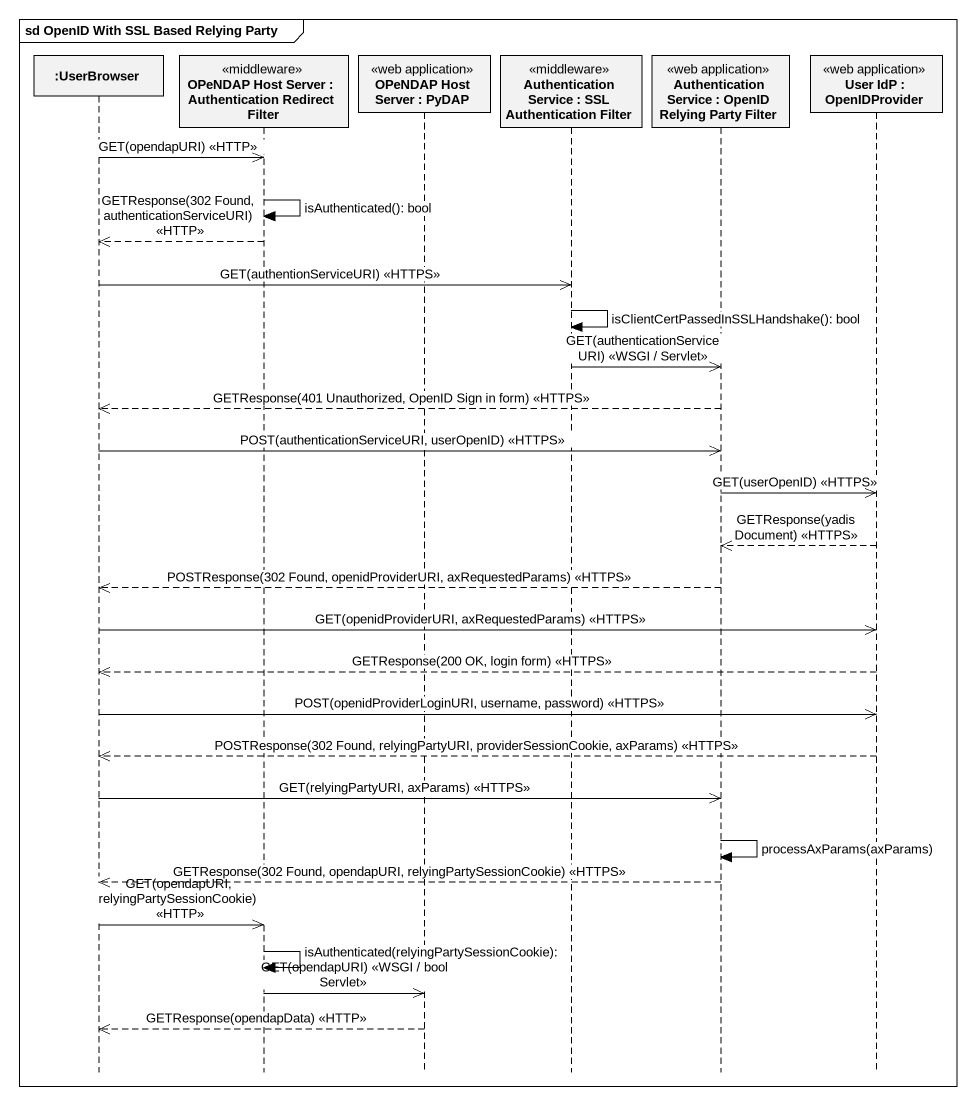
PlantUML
@startuml
mainframe sd OpenID With SSL Based Relying Party
hide footbox
participant ":UserBrowser" as UserBrowser
participant "OPeNDAP Host Server : Authentication Redirect Filter" as OPeNDAP_Host_Server <<middleware>>
participant "OPeNDAP Host Server : PyDAP" as OPeNDAP_Host_Server_2 <<web application>>
participant "Authentication Service : SSL Authentication Filter" as Authentication_Service <<middleware>>
participant "Authentication Service : OpenID Relying Party Filter" as Authentication_Service_2 <<web application>>
participant "User IdP : OpenIDProvider" as User_IdP <<web application>>

UserBrowser ->> OPeNDAP_Host_Server : GET(opendapURI) <<HTTP>>
OPeNDAP_Host_Server -> OPeNDAP_Host_Server : isAuthenticated(): bool
OPeNDAP_Host_Server -->> UserBrowser : GETResponse(302 Found, authenticationServiceURI) <<HTTP>>
UserBrowser ->> Authentication_Service : GET(authentionServiceURI) <<HTTPS>>
Authentication_Service -> Authentication_Service : isClientCertPassedInSSLHandshake(): bool
Authentication_Service ->> Authentication_Service_2 : GET(authenticationServiceURI) <<WSGI / Servlet>>
Authentication_Service_2 -->> UserBrowser : GETResponse(401 Unauthorized, OpenID Sign in form) <<HTTPS>>
UserBrowser ->> Authentication_Service_2 : POST(authenticationServiceURI, userOpenID) <<HTTPS>>
Authentication_Service_2 ->> User_IdP : GET(userOpenID) <<HTTPS>>
User_IdP -->> Authentication_Service_2 : GETResponse(yadisDocument) <<HTTPS>>
Authentication_Service_2 -->> UserBrowser : POSTResponse(302 Found, openidProviderURI, axRequestedParams) <<HTTPS>>
UserBrowser ->> User_IdP : GET(openidProviderURI, axRequestedParams) <<HTTPS>>
User_IdP -->> UserBrowser : GETResponse(200 OK, login form) <<HTTPS>>
UserBrowser ->> User_IdP : POST(openidProviderLoginURI, username, password) <<HTTPS>>
User_IdP -->> UserBrowser : POSTResponse(302 Found, relyingPartyURI, providerSessionCookie, axParams) <<HTTPS>>
UserBrowser ->> Authentication_Service_2 : GET(relyingPartyURI, axParams) <<HTTPS>>
Authentication_Service_2 -> Authentication_Service_2 : processAxParams(axParams)
Authentication_Service_2 -->> UserBrowser : GETResponse(302 Found, opendapURI, relyingPartySessionCookie) <<HTTPS>>
UserBrowser ->> OPeNDAP_Host_Server : GET(opendapURI, relyingPartySessionCookie) <<HTTP>>
OPeNDAP_Host_Server -> OPeNDAP_Host_Server : isAuthenticated(relyingPartySessionCookie): bool
OPeNDAP_Host_Server ->> OPeNDAP_Host_Server_2 : GET(opendapURI) <<WSGI / Servlet>>
OPeNDAP_Host_Server_2 -->> UserBrowser : GETResponse(opendapData) <<HTTP>>
@enduml
